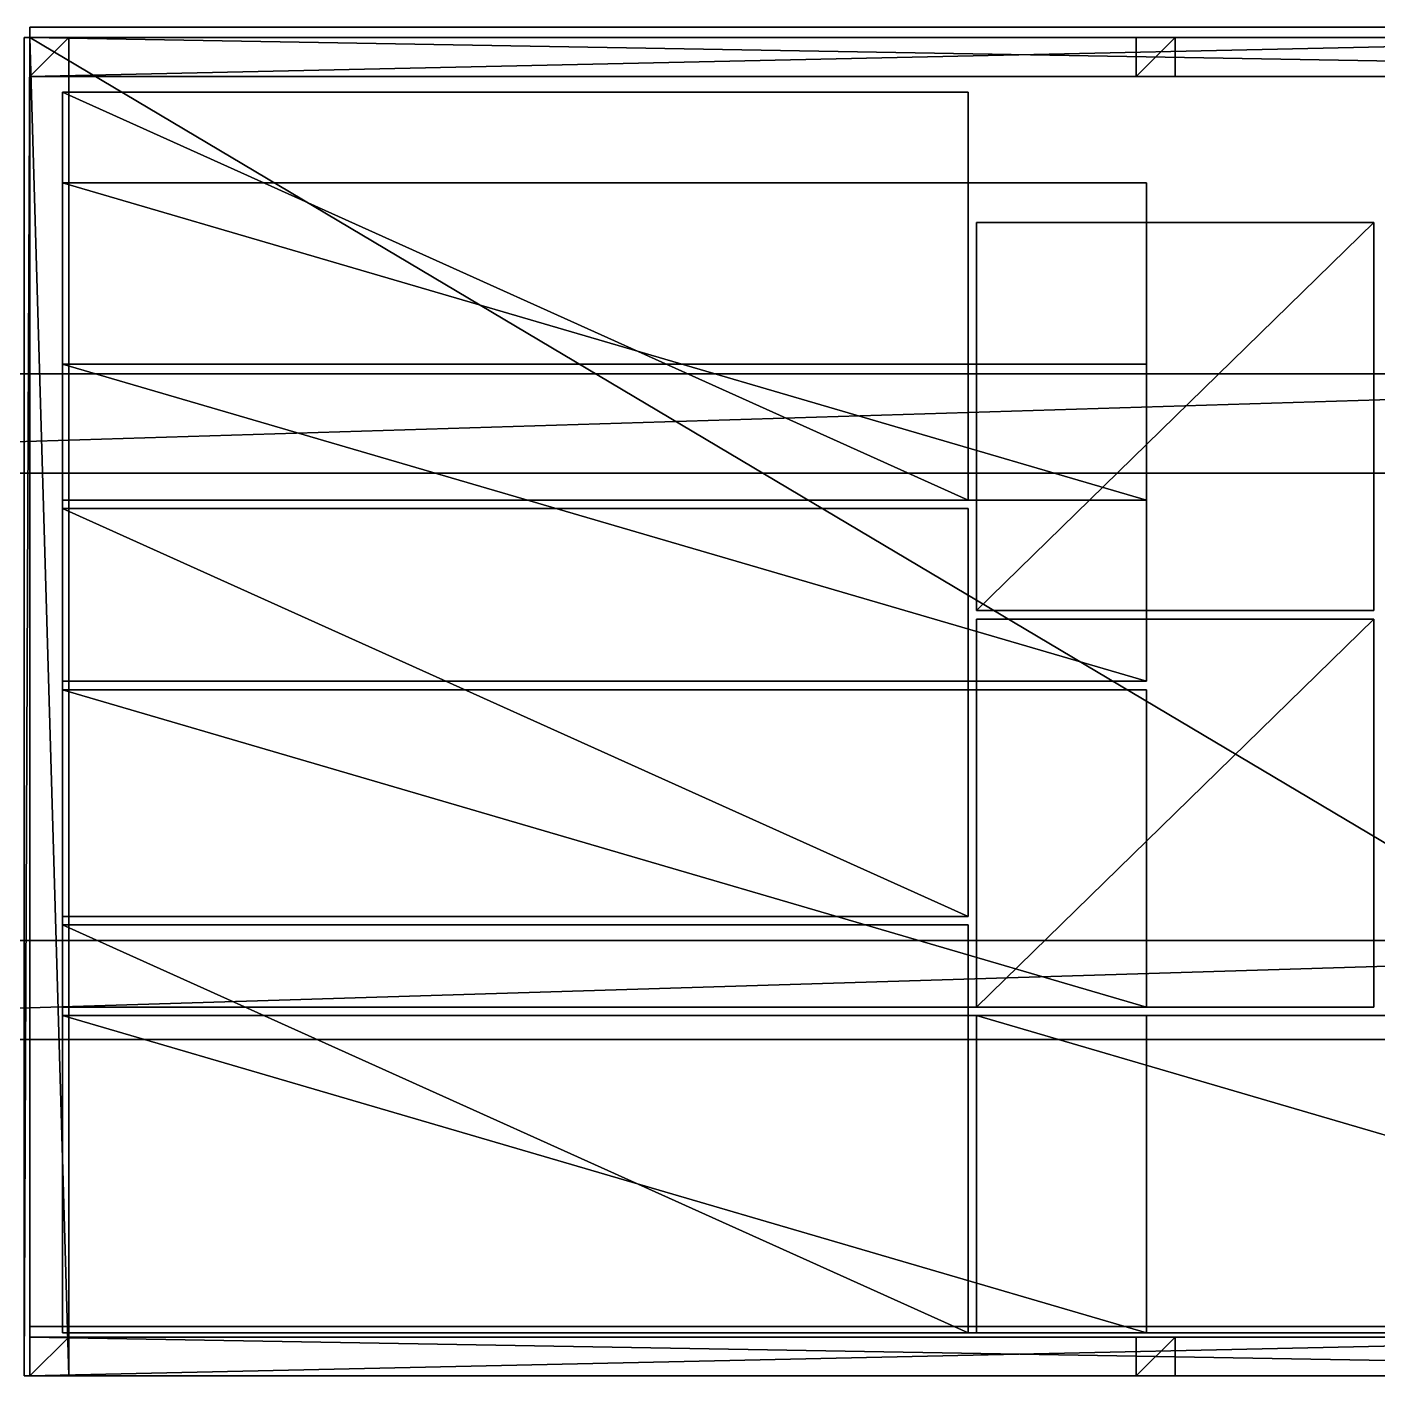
# Model space of a CAD drawing. Header units: millimetres. Extents: x -2048 to 3140, y -951 to 960.
# Drawn here: x -44 to 1864, y -945 to 960 of the extents above; entities that cross this region are included whole.
import ezdxf

# ---------------------------------------------------------------- set-up
doc = ezdxf.new("R2010")
doc.units = ezdxf.units.MM

msp = doc.modelspace()

# ---------------------------------------------------------------- linework, layer by layer
at = {"layer": 'CAD_75LAB'}
for points in [[(-40, 890, 790), (-40, 960, 720), (-40, 890, 720)], [(-40, 890, 790), (-40, 960, 790), (-40, 960, 720)], [(3140, 960, 790), (3140, 960, 720), (-40, 960, 720)], [(3140, 960, 790), (-40, 960, 720), (-40, 960, 790)], [(3140, 960, 720), (-40, 890, 720), (-40, 960, 720)], [(3140, 960, 720), (3140, 890, 720), (-40, 890, 720)], [(3140, 960, 790), (-40, 960, 790), (-40, 890, 790)], [(3140, 960, 790), (-40, 890, 790), (3140, 890, 790)], [(-40, 945, 2610), (-40, 945, 720), (-48, 945, 720)], [(-40, 945, 2610), (-48, 945, 720), (-48, 945, 2610)], [(-40, 945, 720), (-48, -945, 720), (-48, 945, 720)], [(-40, 945, 720), (-40, -945, 720), (-48, -945, 720)], [(-40, 945, 2610), (-48, 945, 2610), (-48, -945, 2610)], [(-40, 945, 2610), (-48, -945, 2610), (-40, -945, 2610)], [(-40, -945, 720), (-40, 945, 630), (-40, -945, 630)], [(-40, -945, 720), (-40, 945, 720), (-40, 945, 630)], [(3140, 945, 630), (-40, 945, 630), (-40, 945, 720)], [(3140, 945, 720), (3140, 945, 630), (-40, 945, 720)], [(3140, -945, 630), (-40, -945, 630), (-40, 945, 630)], [(3140, 945, 630), (3140, -945, 630), (-40, 945, 630)], [(3140, -945, 720), (-40, 945, 720), (-40, -945, 720)], [(3140, 945, 720), (-40, 945, 720), (3140, -945, 720)], [(-40, 945, 2610), (-40, 945, 720), (-40, 890, 720)], [(-40, 890, 2610), (-40, 945, 2610), (-40, 890, 720)], [(-40, 945, 2610), (15, 945, 720), (-40, 945, 720)], [(15, 945, 2610), (15, 945, 720), (-40, 945, 2610)], [(15, 945, 720), (-40, 890, 720), (-40, 945, 720)], [(15, 945, 720), (15, 890, 720), (-40, 890, 720)], [(15, 945, 2610), (-40, 945, 2610), (-40, 890, 2610)], [(15, 945, 2610), (-40, 890, 2610), (15, 890, 2610)], [(-40, 890, 2665), (-40, 945, 2610), (-40, 890, 2610)], [(-40, 890, 2665), (-40, 945, 2665), (-40, 945, 2610)], [(3140, 945, 2610), (-40, 945, 2610), (-40, 945, 2665)], [(3140, 945, 2665), (3140, 945, 2610), (-40, 945, 2665)], [(3140, 890, 2610), (-40, 890, 2610), (-40, 945, 2610)], [(3140, 945, 2610), (3140, 890, 2610), (-40, 945, 2610)], [(3140, 890, 2665), (-40, 945, 2665), (-40, 890, 2665)], [(3140, 945, 2665), (-40, 945, 2665), (3140, 890, 2665)], [(-40, -945, 2610), (-40, 945, 2665), (-40, 945, 2610)], [(-40, -945, 2665), (-40, 945, 2665), (-40, -945, 2610)], [(15, 945, 2665), (15, 945, 2610), (-40, 945, 2610)], [(15, 945, 2665), (-40, 945, 2610), (-40, 945, 2665)], [(-40, 945, 2610), (15, -945, 2610), (-40, -945, 2610)], [(15, 945, 2610), (15, -945, 2610), (-40, 945, 2610)], [(-40, 945, 2665), (-40, -945, 2665), (15, -945, 2665)], [(15, 945, 2665), (-40, 945, 2665), (15, -945, 2665)], [(-40, -945, 2610), (-40, -945, 720), (-40, 945, 720)], [(-40, -945, 2610), (-40, 945, 720), (-40, 945, 2610)], [(15, 945, 2610), (15, 890, 720), (15, 945, 720)], [(15, 890, 2610), (15, 890, 720), (15, 945, 2610)], [(15, -945, 2610), (15, 945, 2610), (15, 945, 2665)], [(15, -945, 2665), (15, -945, 2610), (15, 945, 2665)], [(1522.5, 945, 2610), (1522.5, 945, 720), (1522.5, 890, 720)], [(1522.5, 890, 2610), (1522.5, 945, 2610), (1522.5, 890, 720)], [(1522.5, 945, 2610), (1577.5, 945, 720), (1522.5, 945, 720)], [(1577.5, 945, 2610), (1577.5, 945, 720), (1522.5, 945, 2610)], [(1577.5, 945, 720), (1522.5, 890, 720), (1522.5, 945, 720)], [(1577.5, 945, 720), (1577.5, 890, 720), (1522.5, 890, 720)], [(1577.5, 945, 2610), (1522.5, 945, 2610), (1522.5, 890, 2610)], [(1577.5, 945, 2610), (1522.5, 890, 2610), (1577.5, 890, 2610)], [(1577.5, 945, 2610), (1577.5, 890, 720), (1577.5, 945, 720)], [(1577.5, 890, 2610), (1577.5, 890, 720), (1577.5, 945, 2610)], [(-40, 890, 2610), (-40, 890, 720), (15, 890, 720)], [(15, 890, 2610), (-40, 890, 2610), (15, 890, 720)], [(3140, 890, 2610), (-40, 890, 2665), (-40, 890, 2610)], [(3140, 890, 2665), (-40, 890, 2665), (3140, 890, 2610)], [(3140, 890, 790), (-40, 890, 720), (3140, 890, 720)], [(3140, 890, 790), (-40, 890, 790), (-40, 890, 720)], [(1522.5, 890, 2610), (1522.5, 890, 720), (1577.5, 890, 720)], [(1577.5, 890, 2610), (1522.5, 890, 2610), (1577.5, 890, 720)], [(6, 292, 837), (6, 868, 723), (6, 292, 723)], [(6, 292, 837), (6, 868, 837), (6, 868, 723)], [(1285, 868, 837), (1285, 868, 723), (6, 868, 723)], [(1285, 868, 837), (6, 868, 723), (6, 868, 837)], [(1285, 292, 723), (6, 292, 723), (6, 868, 723)], [(1285, 868, 723), (1285, 292, 723), (6, 868, 723)], [(1285, 292, 837), (6, 868, 837), (6, 292, 837)], [(1285, 868, 837), (6, 868, 837), (1285, 292, 837)], [(6, 292, 957), (6, 868, 843), (6, 292, 843)], [(6, 292, 957), (6, 868, 957), (6, 868, 843)], [(1285, 868, 957), (1285, 868, 843), (6, 868, 843)], [(1285, 868, 957), (6, 868, 843), (6, 868, 957)], [(1285, 292, 843), (6, 292, 843), (6, 868, 843)], [(1285, 868, 843), (1285, 292, 843), (6, 868, 843)], [(1285, 292, 957), (6, 868, 957), (6, 292, 957)], [(1285, 868, 957), (6, 868, 957), (1285, 292, 957)], [(6, 292, 1077), (6, 868, 963), (6, 292, 963)], [(6, 292, 1077), (6, 868, 1077), (6, 868, 963)], [(1285, 868, 1077), (1285, 868, 963), (6, 868, 963)], [(1285, 868, 1077), (6, 868, 963), (6, 868, 1077)], [(1285, 292, 963), (6, 292, 963), (6, 868, 963)], [(1285, 868, 963), (1285, 292, 963), (6, 868, 963)], [(1285, 292, 1077), (6, 868, 1077), (6, 292, 1077)], [(1285, 868, 1077), (6, 868, 1077), (1285, 292, 1077)], [(6, 292, 1197), (6, 868, 1083), (6, 292, 1083)], [(6, 292, 1197), (6, 868, 1197), (6, 868, 1083)], [(1285, 868, 1197), (1285, 868, 1083), (6, 868, 1083)], [(1285, 868, 1197), (6, 868, 1083), (6, 868, 1197)], [(1285, 292, 1083), (6, 292, 1083), (6, 868, 1083)], [(1285, 868, 1083), (1285, 292, 1083), (6, 868, 1083)], [(1285, 292, 1197), (6, 868, 1197), (6, 292, 1197)], [(1285, 868, 1197), (6, 868, 1197), (1285, 292, 1197)], [(6, 292, 1317), (6, 868, 1203), (6, 292, 1203)], [(6, 292, 1317), (6, 868, 1317), (6, 868, 1203)], [(1285, 868, 1317), (1285, 868, 1203), (6, 868, 1203)], [(1285, 868, 1317), (6, 868, 1203), (6, 868, 1317)], [(1285, 292, 1203), (6, 292, 1203), (6, 868, 1203)], [(1285, 868, 1203), (1285, 292, 1203), (6, 868, 1203)], [(1285, 292, 1317), (6, 868, 1317), (6, 292, 1317)], [(1285, 868, 1317), (6, 868, 1317), (1285, 292, 1317)], [(6, 292, 1437), (6, 868, 1323), (6, 292, 1323)], [(6, 292, 1437), (6, 868, 1437), (6, 868, 1323)], [(1285, 868, 1437), (1285, 868, 1323), (6, 868, 1323)], [(1285, 868, 1437), (6, 868, 1323), (6, 868, 1437)], [(1285, 292, 1323), (6, 292, 1323), (6, 868, 1323)], [(1285, 868, 1323), (1285, 292, 1323), (6, 868, 1323)], [(1285, 292, 1437), (6, 868, 1437), (6, 292, 1437)], [(1285, 868, 1437), (6, 868, 1437), (1285, 292, 1437)], [(6, 292, 1557), (6, 868, 1443), (6, 292, 1443)], [(6, 292, 1557), (6, 868, 1557), (6, 868, 1443)], [(1285, 868, 1557), (1285, 868, 1443), (6, 868, 1443)], [(1285, 868, 1557), (6, 868, 1443), (6, 868, 1557)], [(1285, 292, 1443), (6, 292, 1443), (6, 868, 1443)], [(1285, 868, 1443), (1285, 292, 1443), (6, 868, 1443)], [(1285, 292, 1557), (6, 868, 1557), (6, 292, 1557)], [(1285, 868, 1557), (6, 868, 1557), (1285, 292, 1557)], [(1285, 292, 837), (1285, 292, 723), (1285, 868, 723)], [(1285, 292, 837), (1285, 868, 723), (1285, 868, 837)], [(1285, 292, 957), (1285, 292, 843), (1285, 868, 843)], [(1285, 292, 957), (1285, 868, 843), (1285, 868, 957)], [(1285, 292, 1077), (1285, 292, 963), (1285, 868, 963)], [(1285, 292, 1077), (1285, 868, 963), (1285, 868, 1077)], [(1285, 292, 1197), (1285, 292, 1083), (1285, 868, 1083)], [(1285, 292, 1197), (1285, 868, 1083), (1285, 868, 1197)], [(1285, 292, 1317), (1285, 292, 1203), (1285, 868, 1203)], [(1285, 292, 1317), (1285, 868, 1203), (1285, 868, 1317)], [(1285, 292, 1437), (1285, 292, 1323), (1285, 868, 1323)], [(1285, 292, 1437), (1285, 868, 1323), (1285, 868, 1437)], [(1285, 292, 1557), (1285, 292, 1443), (1285, 868, 1443)], [(1285, 292, 1557), (1285, 868, 1443), (1285, 868, 1557)], [(6, 292, 1563), (6, 740, 1677), (6, 740, 1563)], [(6, 292, 1677), (6, 740, 1677), (6, 292, 1563)], [(1537, 740, 1677), (1537, 740, 1563), (6, 740, 1563)], [(1537, 740, 1677), (6, 740, 1563), (6, 740, 1677)], [(1537, 292, 1563), (6, 292, 1563), (6, 740, 1563)], [(1537, 740, 1563), (1537, 292, 1563), (6, 740, 1563)], [(1537, 292, 1677), (6, 740, 1677), (6, 292, 1677)], [(1537, 740, 1677), (6, 740, 1677), (1537, 292, 1677)], [(1537, 292, 1563), (1537, 740, 1563), (1537, 740, 1677)], [(1537, 292, 1677), (1537, 292, 1563), (1537, 740, 1677)], [(1297, 136, 723), (1297, 684, 867), (1297, 684, 723)], [(1297, 136, 867), (1297, 684, 867), (1297, 136, 723)], [(1858, 684, 723), (1297, 684, 723), (1297, 684, 867)], [(1858, 684, 867), (1858, 684, 723), (1297, 684, 867)], [(1858, 684, 723), (1297, 136, 723), (1297, 684, 723)], [(1858, 684, 723), (1858, 136, 723), (1297, 136, 723)], [(1858, 684, 867), (1297, 684, 867), (1297, 136, 867)], [(1858, 684, 867), (1297, 136, 867), (1858, 136, 867)], [(1297, 136, 873), (1297, 684, 1017), (1297, 684, 873)], [(1297, 136, 1017), (1297, 684, 1017), (1297, 136, 873)], [(1858, 684, 873), (1297, 684, 873), (1297, 684, 1017)], [(1858, 684, 1017), (1858, 684, 873), (1297, 684, 1017)], [(1858, 684, 873), (1297, 136, 873), (1297, 684, 873)], [(1858, 684, 873), (1858, 136, 873), (1297, 136, 873)], [(1858, 684, 1017), (1297, 684, 1017), (1297, 136, 1017)], [(1858, 684, 1017), (1297, 136, 1017), (1858, 136, 1017)], [(1297, 136, 1023), (1297, 684, 1167), (1297, 684, 1023)], [(1297, 136, 1167), (1297, 684, 1167), (1297, 136, 1023)], [(1858, 684, 1023), (1297, 684, 1023), (1297, 684, 1167)], [(1858, 684, 1167), (1858, 684, 1023), (1297, 684, 1167)], [(1858, 684, 1023), (1297, 136, 1023), (1297, 684, 1023)], [(1858, 684, 1023), (1858, 136, 1023), (1297, 136, 1023)], [(1858, 684, 1167), (1297, 684, 1167), (1297, 136, 1167)], [(1858, 684, 1167), (1297, 136, 1167), (1858, 136, 1167)], [(1297, 136, 1173), (1297, 684, 1317), (1297, 684, 1173)], [(1297, 136, 1317), (1297, 684, 1317), (1297, 136, 1173)], [(1858, 684, 1173), (1297, 684, 1173), (1297, 684, 1317)], [(1858, 684, 1317), (1858, 684, 1173), (1297, 684, 1317)], [(1858, 684, 1173), (1297, 136, 1173), (1297, 684, 1173)], [(1858, 684, 1173), (1858, 136, 1173), (1297, 136, 1173)], [(1858, 684, 1317), (1297, 684, 1317), (1297, 136, 1317)], [(1858, 684, 1317), (1297, 136, 1317), (1858, 136, 1317)], [(1297, 136, 1323), (1297, 684, 1467), (1297, 684, 1323)], [(1297, 136, 1467), (1297, 684, 1467), (1297, 136, 1323)], [(1858, 684, 1323), (1297, 684, 1323), (1297, 684, 1467)], [(1858, 684, 1467), (1858, 684, 1323), (1297, 684, 1467)], [(1858, 684, 1323), (1297, 136, 1323), (1297, 684, 1323)], [(1858, 684, 1323), (1858, 136, 1323), (1297, 136, 1323)], [(1858, 684, 1467), (1297, 684, 1467), (1297, 136, 1467)], [(1858, 684, 1467), (1297, 136, 1467), (1858, 136, 1467)], [(1858, 136, 723), (1858, 684, 723), (1858, 684, 867)], [(1858, 136, 867), (1858, 136, 723), (1858, 684, 867)], [(1858, 136, 873), (1858, 684, 873), (1858, 684, 1017)], [(1858, 136, 1017), (1858, 136, 873), (1858, 684, 1017)], [(1858, 136, 1023), (1858, 684, 1023), (1858, 684, 1167)], [(1858, 136, 1167), (1858, 136, 1023), (1858, 684, 1167)], [(1858, 136, 1173), (1858, 684, 1173), (1858, 684, 1317)], [(1858, 136, 1317), (1858, 136, 1173), (1858, 684, 1317)], [(1858, 136, 1323), (1858, 684, 1323), (1858, 684, 1467)], [(1858, 136, 1467), (1858, 136, 1323), (1858, 684, 1467)], [(6, 36, 1683), (6, 484, 1797), (6, 484, 1683)], [(6, 36, 1797), (6, 484, 1797), (6, 36, 1683)], [(1537, 484, 1797), (1537, 484, 1683), (6, 484, 1683)], [(1537, 484, 1797), (6, 484, 1683), (6, 484, 1797)], [(1537, 36, 1683), (6, 36, 1683), (6, 484, 1683)], [(1537, 484, 1683), (1537, 36, 1683), (6, 484, 1683)], [(1537, 36, 1797), (6, 484, 1797), (6, 36, 1797)], [(1537, 484, 1797), (6, 484, 1797), (1537, 36, 1797)], [(6, 36, 1803), (6, 484, 1917), (6, 484, 1803)], [(6, 36, 1917), (6, 484, 1917), (6, 36, 1803)], [(1537, 484, 1917), (1537, 484, 1803), (6, 484, 1803)], [(1537, 484, 1917), (6, 484, 1803), (6, 484, 1917)], [(1537, 36, 1803), (6, 36, 1803), (6, 484, 1803)], [(1537, 484, 1803), (1537, 36, 1803), (6, 484, 1803)], [(1537, 36, 1917), (6, 484, 1917), (6, 36, 1917)], [(1537, 484, 1917), (6, 484, 1917), (1537, 36, 1917)], [(6, 36, 1923), (6, 484, 2037), (6, 484, 1923)], [(6, 36, 2037), (6, 484, 2037), (6, 36, 1923)], [(1537, 484, 2037), (1537, 484, 1923), (6, 484, 1923)], [(1537, 484, 2037), (6, 484, 1923), (6, 484, 2037)], [(1537, 36, 1923), (6, 36, 1923), (6, 484, 1923)], [(1537, 484, 1923), (1537, 36, 1923), (6, 484, 1923)], [(1537, 36, 2037), (6, 484, 2037), (6, 36, 2037)], [(1537, 484, 2037), (6, 484, 2037), (1537, 36, 2037)], [(6, 36, 2043), (6, 484, 2157), (6, 484, 2043)], [(6, 36, 2157), (6, 484, 2157), (6, 36, 2043)], [(1537, 484, 2157), (1537, 484, 2043), (6, 484, 2043)], [(1537, 484, 2157), (6, 484, 2043), (6, 484, 2157)], [(1537, 36, 2043), (6, 36, 2043), (6, 484, 2043)], [(1537, 484, 2043), (1537, 36, 2043), (6, 484, 2043)], [(1537, 36, 2157), (6, 484, 2157), (6, 36, 2157)], [(1537, 484, 2157), (6, 484, 2157), (1537, 36, 2157)], [(6, 36, 2163), (6, 484, 2277), (6, 484, 2163)], [(6, 36, 2277), (6, 484, 2277), (6, 36, 2163)], [(1537, 484, 2277), (1537, 484, 2163), (6, 484, 2163)], [(1537, 484, 2277), (6, 484, 2163), (6, 484, 2277)], [(1537, 36, 2163), (6, 36, 2163), (6, 484, 2163)], [(1537, 484, 2163), (1537, 36, 2163), (6, 484, 2163)], [(1537, 36, 2277), (6, 484, 2277), (6, 36, 2277)], [(1537, 484, 2277), (6, 484, 2277), (1537, 36, 2277)], [(6, 36, 2283), (6, 484, 2397), (6, 484, 2283)], [(6, 36, 2397), (6, 484, 2397), (6, 36, 2283)], [(1537, 484, 2397), (1537, 484, 2283), (6, 484, 2283)], [(1537, 484, 2397), (6, 484, 2283), (6, 484, 2397)], [(1537, 36, 2283), (6, 36, 2283), (6, 484, 2283)], [(1537, 484, 2283), (1537, 36, 2283), (6, 484, 2283)], [(1537, 36, 2397), (6, 484, 2397), (6, 36, 2397)], [(1537, 484, 2397), (6, 484, 2397), (1537, 36, 2397)], [(6, 36, 2403), (6, 484, 2517), (6, 484, 2403)], [(6, 36, 2517), (6, 484, 2517), (6, 36, 2403)], [(1537, 484, 2517), (1537, 484, 2403), (6, 484, 2403)], [(1537, 484, 2517), (6, 484, 2403), (6, 484, 2517)], [(1537, 36, 2403), (6, 36, 2403), (6, 484, 2403)], [(1537, 484, 2403), (1537, 36, 2403), (6, 484, 2403)], [(1537, 36, 2517), (6, 484, 2517), (6, 36, 2517)], [(1537, 484, 2517), (6, 484, 2517), (1537, 36, 2517)], [(1537, 36, 1683), (1537, 484, 1683), (1537, 484, 1797)], [(1537, 36, 1797), (1537, 36, 1683), (1537, 484, 1797)], [(1537, 36, 1803), (1537, 484, 1803), (1537, 484, 1917)], [(1537, 36, 1917), (1537, 36, 1803), (1537, 484, 1917)], [(1537, 36, 1923), (1537, 484, 1923), (1537, 484, 2037)], [(1537, 36, 2037), (1537, 36, 1923), (1537, 484, 2037)], [(1537, 36, 2043), (1537, 484, 2043), (1537, 484, 2157)], [(1537, 36, 2157), (1537, 36, 2043), (1537, 484, 2157)], [(1537, 36, 2163), (1537, 484, 2163), (1537, 484, 2277)], [(1537, 36, 2277), (1537, 36, 2163), (1537, 484, 2277)], [(1537, 36, 2283), (1537, 484, 2283), (1537, 484, 2397)], [(1537, 36, 2397), (1537, 36, 2283), (1537, 484, 2397)], [(1537, 36, 2403), (1537, 484, 2403), (1537, 484, 2517)], [(1537, 36, 2517), (1537, 36, 2403), (1537, 484, 2517)], [(3060, 470, 380), (-1500, 470, 380), (-1500, 470, 630)], [(3060, 470, 630), (3060, 470, 380), (-1500, 470, 630)], [(3060, 470, 380), (-1500, 330, 380), (-1500, 470, 380)], [(3060, 470, 380), (3060, 330, 380), (-1500, 330, 380)], [(3060, 470, 630), (-1500, 470, 630), (-1500, 330, 630)], [(3060, 470, 630), (-1500, 330, 630), (3060, 330, 630)], [(3060, 330, 380), (-1500, 330, 630), (-1500, 330, 380)], [(3060, 330, 630), (-1500, 330, 630), (3060, 330, 380)], [(1285, 292, 837), (6, 292, 723), (1285, 292, 723)], [(1285, 292, 837), (6, 292, 837), (6, 292, 723)], [(1285, 292, 957), (6, 292, 843), (1285, 292, 843)], [(1285, 292, 957), (6, 292, 957), (6, 292, 843)], [(1285, 292, 1077), (6, 292, 963), (1285, 292, 963)], [(1285, 292, 1077), (6, 292, 1077), (6, 292, 963)], [(1285, 292, 1197), (6, 292, 1083), (1285, 292, 1083)], [(1285, 292, 1197), (6, 292, 1197), (6, 292, 1083)], [(1285, 292, 1317), (6, 292, 1203), (1285, 292, 1203)], [(1285, 292, 1317), (6, 292, 1317), (6, 292, 1203)], [(1285, 292, 1437), (6, 292, 1323), (1285, 292, 1323)], [(1285, 292, 1437), (6, 292, 1437), (6, 292, 1323)], [(1285, 292, 1557), (6, 292, 1443), (1285, 292, 1443)], [(1285, 292, 1557), (6, 292, 1557), (6, 292, 1443)], [(1537, 292, 1677), (6, 292, 1563), (1537, 292, 1563)], [(1537, 292, 1677), (6, 292, 1677), (6, 292, 1563)], [(6, -296, 837), (6, 280, 723), (6, -296, 723)], [(6, -296, 837), (6, 280, 837), (6, 280, 723)], [(1285, 280, 837), (1285, 280, 723), (6, 280, 723)], [(1285, 280, 837), (6, 280, 723), (6, 280, 837)], [(1285, -296, 723), (6, -296, 723), (6, 280, 723)], [(1285, 280, 723), (1285, -296, 723), (6, 280, 723)], [(1285, -296, 837), (6, 280, 837), (6, -296, 837)], [(1285, 280, 837), (6, 280, 837), (1285, -296, 837)], [(6, -296, 957), (6, 280, 843), (6, -296, 843)], [(6, -296, 957), (6, 280, 957), (6, 280, 843)], [(1285, 280, 957), (1285, 280, 843), (6, 280, 843)], [(1285, 280, 957), (6, 280, 843), (6, 280, 957)], [(1285, -296, 843), (6, -296, 843), (6, 280, 843)], [(1285, 280, 843), (1285, -296, 843), (6, 280, 843)], [(1285, -296, 957), (6, 280, 957), (6, -296, 957)], [(1285, 280, 957), (6, 280, 957), (1285, -296, 957)], [(6, -296, 1077), (6, 280, 963), (6, -296, 963)], [(6, -296, 1077), (6, 280, 1077), (6, 280, 963)], [(1285, 280, 1077), (1285, 280, 963), (6, 280, 963)], [(1285, 280, 1077), (6, 280, 963), (6, 280, 1077)], [(1285, -296, 963), (6, -296, 963), (6, 280, 963)], [(1285, 280, 963), (1285, -296, 963), (6, 280, 963)], [(1285, -296, 1077), (6, 280, 1077), (6, -296, 1077)], [(1285, 280, 1077), (6, 280, 1077), (1285, -296, 1077)], [(6, -296, 1197), (6, 280, 1083), (6, -296, 1083)], [(6, -296, 1197), (6, 280, 1197), (6, 280, 1083)], [(1285, 280, 1197), (1285, 280, 1083), (6, 280, 1083)], [(1285, 280, 1197), (6, 280, 1083), (6, 280, 1197)], [(1285, -296, 1083), (6, -296, 1083), (6, 280, 1083)], [(1285, 280, 1083), (1285, -296, 1083), (6, 280, 1083)], [(1285, -296, 1197), (6, 280, 1197), (6, -296, 1197)], [(1285, 280, 1197), (6, 280, 1197), (1285, -296, 1197)], [(6, -296, 1317), (6, 280, 1203), (6, -296, 1203)], [(6, -296, 1317), (6, 280, 1317), (6, 280, 1203)], [(1285, 280, 1317), (1285, 280, 1203), (6, 280, 1203)], [(1285, 280, 1317), (6, 280, 1203), (6, 280, 1317)], [(1285, -296, 1203), (6, -296, 1203), (6, 280, 1203)], [(1285, 280, 1203), (1285, -296, 1203), (6, 280, 1203)], [(1285, -296, 1317), (6, 280, 1317), (6, -296, 1317)], [(1285, 280, 1317), (6, 280, 1317), (1285, -296, 1317)], [(6, -296, 1437), (6, 280, 1323), (6, -296, 1323)], [(6, -296, 1437), (6, 280, 1437), (6, 280, 1323)], [(1285, 280, 1437), (1285, 280, 1323), (6, 280, 1323)], [(1285, 280, 1437), (6, 280, 1323), (6, 280, 1437)], [(1285, -296, 1323), (6, -296, 1323), (6, 280, 1323)], [(1285, 280, 1323), (1285, -296, 1323), (6, 280, 1323)], [(1285, -296, 1437), (6, 280, 1437), (6, -296, 1437)], [(1285, 280, 1437), (6, 280, 1437), (1285, -296, 1437)], [(6, -296, 1557), (6, 280, 1443), (6, -296, 1443)], [(6, -296, 1557), (6, 280, 1557), (6, 280, 1443)], [(1285, 280, 1557), (1285, 280, 1443), (6, 280, 1443)], [(1285, 280, 1557), (6, 280, 1443), (6, 280, 1557)], [(1285, -296, 1443), (6, -296, 1443), (6, 280, 1443)], [(1285, 280, 1443), (1285, -296, 1443), (6, 280, 1443)], [(1285, -296, 1557), (6, 280, 1557), (6, -296, 1557)], [(1285, 280, 1557), (6, 280, 1557), (1285, -296, 1557)], [(6, -296, 1677), (6, 280, 1563), (6, -296, 1563)], [(6, -296, 1677), (6, 280, 1677), (6, 280, 1563)], [(1285, 280, 1677), (1285, 280, 1563), (6, 280, 1563)], [(1285, 280, 1677), (6, 280, 1563), (6, 280, 1677)], [(1285, -296, 1563), (6, -296, 1563), (6, 280, 1563)], [(1285, 280, 1563), (1285, -296, 1563), (6, 280, 1563)], [(1285, -296, 1677), (6, 280, 1677), (6, -296, 1677)], [(1285, 280, 1677), (6, 280, 1677), (1285, -296, 1677)], [(1285, -296, 837), (1285, -296, 723), (1285, 280, 723)], [(1285, -296, 837), (1285, 280, 723), (1285, 280, 837)], [(1285, -296, 957), (1285, -296, 843), (1285, 280, 843)], [(1285, -296, 957), (1285, 280, 843), (1285, 280, 957)], [(1285, -296, 1077), (1285, -296, 963), (1285, 280, 963)], [(1285, -296, 1077), (1285, 280, 963), (1285, 280, 1077)], [(1285, -296, 1197), (1285, -296, 1083), (1285, 280, 1083)], [(1285, -296, 1197), (1285, 280, 1083), (1285, 280, 1197)], [(1285, -296, 1317), (1285, -296, 1203), (1285, 280, 1203)], [(1285, -296, 1317), (1285, 280, 1203), (1285, 280, 1317)], [(1285, -296, 1437), (1285, -296, 1323), (1285, 280, 1323)], [(1285, -296, 1437), (1285, 280, 1323), (1285, 280, 1437)], [(1285, -296, 1557), (1285, -296, 1443), (1285, 280, 1443)], [(1285, -296, 1557), (1285, 280, 1443), (1285, 280, 1557)], [(1285, -296, 1677), (1285, -296, 1563), (1285, 280, 1563)], [(1285, -296, 1677), (1285, 280, 1563), (1285, 280, 1677)], [(1858, 136, 723), (1297, 136, 867), (1297, 136, 723)], [(1858, 136, 867), (1297, 136, 867), (1858, 136, 723)], [(1858, 136, 873), (1297, 136, 1017), (1297, 136, 873)], [(1858, 136, 1017), (1297, 136, 1017), (1858, 136, 873)], [(1858, 136, 1023), (1297, 136, 1167), (1297, 136, 1023)], [(1858, 136, 1167), (1297, 136, 1167), (1858, 136, 1023)], [(1858, 136, 1173), (1297, 136, 1317), (1297, 136, 1173)], [(1858, 136, 1317), (1297, 136, 1317), (1858, 136, 1173)], [(1858, 136, 1323), (1297, 136, 1467), (1297, 136, 1323)], [(1858, 136, 1467), (1297, 136, 1467), (1858, 136, 1323)], [(1297, -424, 723), (1297, 124, 867), (1297, 124, 723)], [(1297, -424, 867), (1297, 124, 867), (1297, -424, 723)], [(1858, 124, 723), (1297, 124, 723), (1297, 124, 867)], [(1858, 124, 867), (1858, 124, 723), (1297, 124, 867)], [(1858, 124, 723), (1297, -424, 723), (1297, 124, 723)], [(1858, 124, 723), (1858, -424, 723), (1297, -424, 723)], [(1858, 124, 867), (1297, 124, 867), (1297, -424, 867)], [(1858, 124, 867), (1297, -424, 867), (1858, -424, 867)], [(1297, -424, 873), (1297, 124, 1017), (1297, 124, 873)], [(1297, -424, 1017), (1297, 124, 1017), (1297, -424, 873)], [(1858, 124, 873), (1297, 124, 873), (1297, 124, 1017)], [(1858, 124, 1017), (1858, 124, 873), (1297, 124, 1017)], [(1858, 124, 873), (1297, -424, 873), (1297, 124, 873)], [(1858, 124, 873), (1858, -424, 873), (1297, -424, 873)], [(1858, 124, 1017), (1297, 124, 1017), (1297, -424, 1017)], [(1858, 124, 1017), (1297, -424, 1017), (1858, -424, 1017)], [(1297, -424, 1023), (1297, 124, 1167), (1297, 124, 1023)], [(1297, -424, 1167), (1297, 124, 1167), (1297, -424, 1023)], [(1858, 124, 1023), (1297, 124, 1023), (1297, 124, 1167)], [(1858, 124, 1167), (1858, 124, 1023), (1297, 124, 1167)], [(1858, 124, 1023), (1297, -424, 1023), (1297, 124, 1023)], [(1858, 124, 1023), (1858, -424, 1023), (1297, -424, 1023)], [(1858, 124, 1167), (1297, 124, 1167), (1297, -424, 1167)], [(1858, 124, 1167), (1297, -424, 1167), (1858, -424, 1167)], [(1297, -424, 1173), (1297, 124, 1317), (1297, 124, 1173)], [(1297, -424, 1317), (1297, 124, 1317), (1297, -424, 1173)], [(1858, 124, 1173), (1297, 124, 1173), (1297, 124, 1317)], [(1858, 124, 1317), (1858, 124, 1173), (1297, 124, 1317)], [(1858, 124, 1173), (1297, -424, 1173), (1297, 124, 1173)], [(1858, 124, 1173), (1858, -424, 1173), (1297, -424, 1173)], [(1858, 124, 1317), (1297, 124, 1317), (1297, -424, 1317)], [(1858, 124, 1317), (1297, -424, 1317), (1858, -424, 1317)], [(1297, -424, 1323), (1297, 124, 1467), (1297, 124, 1323)], [(1297, -424, 1467), (1297, 124, 1467), (1297, -424, 1323)], [(1858, 124, 1323), (1297, 124, 1323), (1297, 124, 1467)], [(1858, 124, 1467), (1858, 124, 1323), (1297, 124, 1467)], [(1858, 124, 1323), (1297, -424, 1323), (1297, 124, 1323)], [(1858, 124, 1323), (1858, -424, 1323), (1297, -424, 1323)], [(1858, 124, 1467), (1297, 124, 1467), (1297, -424, 1467)], [(1858, 124, 1467), (1297, -424, 1467), (1858, -424, 1467)], [(1297, -424, 1473), (1297, 124, 1617), (1297, 124, 1473)], [(1297, -424, 1617), (1297, 124, 1617), (1297, -424, 1473)], [(1858, 124, 1473), (1297, 124, 1473), (1297, 124, 1617)], [(1858, 124, 1617), (1858, 124, 1473), (1297, 124, 1617)], [(1858, 124, 1473), (1297, -424, 1473), (1297, 124, 1473)], [(1858, 124, 1473), (1858, -424, 1473), (1297, -424, 1473)], [(1858, 124, 1617), (1297, 124, 1617), (1297, -424, 1617)], [(1858, 124, 1617), (1297, -424, 1617), (1858, -424, 1617)], [(1858, -424, 723), (1858, 124, 723), (1858, 124, 867)], [(1858, -424, 867), (1858, -424, 723), (1858, 124, 867)], [(1858, -424, 873), (1858, 124, 873), (1858, 124, 1017)], [(1858, -424, 1017), (1858, -424, 873), (1858, 124, 1017)], [(1858, -424, 1023), (1858, 124, 1023), (1858, 124, 1167)], [(1858, -424, 1167), (1858, -424, 1023), (1858, 124, 1167)], [(1858, -424, 1173), (1858, 124, 1173), (1858, 124, 1317)], [(1858, -424, 1317), (1858, -424, 1173), (1858, 124, 1317)], [(1858, -424, 1323), (1858, 124, 1323), (1858, 124, 1467)], [(1858, -424, 1467), (1858, -424, 1323), (1858, 124, 1467)], [(1858, -424, 1473), (1858, 124, 1473), (1858, 124, 1617)], [(1858, -424, 1617), (1858, -424, 1473), (1858, 124, 1617)], [(1537, 36, 1797), (6, 36, 1683), (1537, 36, 1683)], [(1537, 36, 1797), (6, 36, 1797), (6, 36, 1683)], [(1537, 36, 1917), (6, 36, 1803), (1537, 36, 1803)], [(1537, 36, 1917), (6, 36, 1917), (6, 36, 1803)], [(1537, 36, 2037), (6, 36, 1923), (1537, 36, 1923)], [(1537, 36, 2037), (6, 36, 2037), (6, 36, 1923)], [(1537, 36, 2157), (6, 36, 2043), (1537, 36, 2043)], [(1537, 36, 2157), (6, 36, 2157), (6, 36, 2043)], [(1537, 36, 2277), (6, 36, 2163), (1537, 36, 2163)], [(1537, 36, 2277), (6, 36, 2277), (6, 36, 2163)], [(1537, 36, 2397), (6, 36, 2283), (1537, 36, 2283)], [(1537, 36, 2397), (6, 36, 2397), (6, 36, 2283)], [(1537, 36, 2517), (6, 36, 2403), (1537, 36, 2403)], [(1537, 36, 2517), (6, 36, 2517), (6, 36, 2403)], [(6, -424, 1683), (6, 24, 1797), (6, 24, 1683)], [(6, -424, 1797), (6, 24, 1797), (6, -424, 1683)], [(1537, 24, 1797), (1537, 24, 1683), (6, 24, 1683)], [(1537, 24, 1797), (6, 24, 1683), (6, 24, 1797)], [(1537, -424, 1683), (6, -424, 1683), (6, 24, 1683)], [(1537, 24, 1683), (1537, -424, 1683), (6, 24, 1683)], [(1537, -424, 1797), (6, 24, 1797), (6, -424, 1797)], [(1537, 24, 1797), (6, 24, 1797), (1537, -424, 1797)], [(6, -424, 1803), (6, 24, 1917), (6, 24, 1803)], [(6, -424, 1917), (6, 24, 1917), (6, -424, 1803)], [(1537, 24, 1917), (1537, 24, 1803), (6, 24, 1803)], [(1537, 24, 1917), (6, 24, 1803), (6, 24, 1917)], [(1537, -424, 1803), (6, -424, 1803), (6, 24, 1803)], [(1537, 24, 1803), (1537, -424, 1803), (6, 24, 1803)], [(1537, -424, 1917), (6, 24, 1917), (6, -424, 1917)], [(1537, 24, 1917), (6, 24, 1917), (1537, -424, 1917)], [(6, -424, 1923), (6, 24, 2037), (6, 24, 1923)], [(6, -424, 2037), (6, 24, 2037), (6, -424, 1923)], [(1537, 24, 2037), (1537, 24, 1923), (6, 24, 1923)], [(1537, 24, 2037), (6, 24, 1923), (6, 24, 2037)], [(1537, -424, 1923), (6, -424, 1923), (6, 24, 1923)], [(1537, 24, 1923), (1537, -424, 1923), (6, 24, 1923)], [(1537, -424, 2037), (6, 24, 2037), (6, -424, 2037)], [(1537, 24, 2037), (6, 24, 2037), (1537, -424, 2037)], [(6, -424, 2043), (6, 24, 2157), (6, 24, 2043)], [(6, -424, 2157), (6, 24, 2157), (6, -424, 2043)], [(1537, 24, 2157), (1537, 24, 2043), (6, 24, 2043)], [(1537, 24, 2157), (6, 24, 2043), (6, 24, 2157)], [(1537, -424, 2043), (6, -424, 2043), (6, 24, 2043)], [(1537, 24, 2043), (1537, -424, 2043), (6, 24, 2043)], [(1537, -424, 2157), (6, 24, 2157), (6, -424, 2157)], [(1537, 24, 2157), (6, 24, 2157), (1537, -424, 2157)], [(6, -424, 2163), (6, 24, 2277), (6, 24, 2163)], [(6, -424, 2277), (6, 24, 2277), (6, -424, 2163)], [(1537, 24, 2277), (1537, 24, 2163), (6, 24, 2163)], [(1537, 24, 2277), (6, 24, 2163), (6, 24, 2277)], [(1537, -424, 2163), (6, -424, 2163), (6, 24, 2163)], [(1537, 24, 2163), (1537, -424, 2163), (6, 24, 2163)], [(1537, -424, 2277), (6, 24, 2277), (6, -424, 2277)], [(1537, 24, 2277), (6, 24, 2277), (1537, -424, 2277)], [(6, -424, 2283), (6, 24, 2397), (6, 24, 2283)], [(6, -424, 2397), (6, 24, 2397), (6, -424, 2283)], [(1537, 24, 2397), (1537, 24, 2283), (6, 24, 2283)], [(1537, 24, 2397), (6, 24, 2283), (6, 24, 2397)], [(1537, -424, 2283), (6, -424, 2283), (6, 24, 2283)], [(1537, 24, 2283), (1537, -424, 2283), (6, 24, 2283)], [(1537, -424, 2397), (6, 24, 2397), (6, -424, 2397)], [(1537, 24, 2397), (6, 24, 2397), (1537, -424, 2397)], [(6, -424, 2403), (6, 24, 2517), (6, 24, 2403)], [(6, -424, 2517), (6, 24, 2517), (6, -424, 2403)], [(1537, 24, 2517), (1537, 24, 2403), (6, 24, 2403)], [(1537, 24, 2517), (6, 24, 2403), (6, 24, 2517)], [(1537, -424, 2403), (6, -424, 2403), (6, 24, 2403)], [(1537, 24, 2403), (1537, -424, 2403), (6, 24, 2403)], [(1537, -424, 2517), (6, 24, 2517), (6, -424, 2517)], [(1537, 24, 2517), (6, 24, 2517), (1537, -424, 2517)], [(1537, -424, 1683), (1537, 24, 1683), (1537, 24, 1797)], [(1537, -424, 1797), (1537, -424, 1683), (1537, 24, 1797)], [(1537, -424, 1803), (1537, 24, 1803), (1537, 24, 1917)], [(1537, -424, 1917), (1537, -424, 1803), (1537, 24, 1917)], [(1537, -424, 1923), (1537, 24, 1923), (1537, 24, 2037)], [(1537, -424, 2037), (1537, -424, 1923), (1537, 24, 2037)], [(1537, -424, 2043), (1537, 24, 2043), (1537, 24, 2157)], [(1537, -424, 2157), (1537, -424, 2043), (1537, 24, 2157)], [(1537, -424, 2163), (1537, 24, 2163), (1537, 24, 2277)], [(1537, -424, 2277), (1537, -424, 2163), (1537, 24, 2277)], [(1537, -424, 2283), (1537, 24, 2283), (1537, 24, 2397)], [(1537, -424, 2397), (1537, -424, 2283), (1537, 24, 2397)], [(1537, -424, 2403), (1537, 24, 2403), (1537, 24, 2517)], [(1537, -424, 2517), (1537, -424, 2403), (1537, 24, 2517)], [(1285, -296, 837), (6, -296, 723), (1285, -296, 723)], [(1285, -296, 837), (6, -296, 837), (6, -296, 723)], [(1285, -296, 957), (6, -296, 843), (1285, -296, 843)], [(1285, -296, 957), (6, -296, 957), (6, -296, 843)], [(1285, -296, 1077), (6, -296, 963), (1285, -296, 963)], [(1285, -296, 1077), (6, -296, 1077), (6, -296, 963)], [(1285, -296, 1197), (6, -296, 1083), (1285, -296, 1083)], [(1285, -296, 1197), (6, -296, 1197), (6, -296, 1083)], [(1285, -296, 1317), (6, -296, 1203), (1285, -296, 1203)], [(1285, -296, 1317), (6, -296, 1317), (6, -296, 1203)], [(1285, -296, 1437), (6, -296, 1323), (1285, -296, 1323)], [(1285, -296, 1437), (6, -296, 1437), (6, -296, 1323)], [(1285, -296, 1557), (6, -296, 1443), (1285, -296, 1443)], [(1285, -296, 1557), (6, -296, 1557), (6, -296, 1443)], [(1285, -296, 1677), (6, -296, 1563), (1285, -296, 1563)], [(1285, -296, 1677), (6, -296, 1677), (6, -296, 1563)], [(6, -884, 837), (6, -308, 723), (6, -884, 723)], [(6, -884, 837), (6, -308, 837), (6, -308, 723)], [(1285, -308, 837), (1285, -308, 723), (6, -308, 723)], [(1285, -308, 837), (6, -308, 723), (6, -308, 837)], [(1285, -884, 723), (6, -884, 723), (6, -308, 723)], [(1285, -308, 723), (1285, -884, 723), (6, -308, 723)], [(1285, -884, 837), (6, -308, 837), (6, -884, 837)], [(1285, -308, 837), (6, -308, 837), (1285, -884, 837)], [(6, -884, 957), (6, -308, 843), (6, -884, 843)], [(6, -884, 957), (6, -308, 957), (6, -308, 843)], [(1285, -308, 957), (1285, -308, 843), (6, -308, 843)], [(1285, -308, 957), (6, -308, 843), (6, -308, 957)], [(1285, -884, 843), (6, -884, 843), (6, -308, 843)], [(1285, -308, 843), (1285, -884, 843), (6, -308, 843)], [(1285, -884, 957), (6, -308, 957), (6, -884, 957)], [(1285, -308, 957), (6, -308, 957), (1285, -884, 957)], [(6, -884, 1077), (6, -308, 963), (6, -884, 963)], [(6, -884, 1077), (6, -308, 1077), (6, -308, 963)], [(1285, -308, 1077), (1285, -308, 963), (6, -308, 963)], [(1285, -308, 1077), (6, -308, 963), (6, -308, 1077)], [(1285, -884, 963), (6, -884, 963), (6, -308, 963)], [(1285, -308, 963), (1285, -884, 963), (6, -308, 963)], [(1285, -884, 1077), (6, -308, 1077), (6, -884, 1077)], [(1285, -308, 1077), (6, -308, 1077), (1285, -884, 1077)], [(6, -884, 1197), (6, -308, 1083), (6, -884, 1083)], [(6, -884, 1197), (6, -308, 1197), (6, -308, 1083)], [(1285, -308, 1197), (1285, -308, 1083), (6, -308, 1083)], [(1285, -308, 1197), (6, -308, 1083), (6, -308, 1197)], [(1285, -884, 1083), (6, -884, 1083), (6, -308, 1083)], [(1285, -308, 1083), (1285, -884, 1083), (6, -308, 1083)], [(1285, -884, 1197), (6, -308, 1197), (6, -884, 1197)], [(1285, -308, 1197), (6, -308, 1197), (1285, -884, 1197)], [(6, -884, 1317), (6, -308, 1203), (6, -884, 1203)], [(6, -884, 1317), (6, -308, 1317), (6, -308, 1203)], [(1285, -308, 1317), (1285, -308, 1203), (6, -308, 1203)], [(1285, -308, 1317), (6, -308, 1203), (6, -308, 1317)], [(1285, -884, 1203), (6, -884, 1203), (6, -308, 1203)], [(1285, -308, 1203), (1285, -884, 1203), (6, -308, 1203)], [(1285, -884, 1317), (6, -308, 1317), (6, -884, 1317)], [(1285, -308, 1317), (6, -308, 1317), (1285, -884, 1317)], [(6, -884, 1437), (6, -308, 1323), (6, -884, 1323)], [(6, -884, 1437), (6, -308, 1437), (6, -308, 1323)], [(1285, -308, 1437), (1285, -308, 1323), (6, -308, 1323)], [(1285, -308, 1437), (6, -308, 1323), (6, -308, 1437)], [(1285, -884, 1323), (6, -884, 1323), (6, -308, 1323)], [(1285, -308, 1323), (1285, -884, 1323), (6, -308, 1323)], [(1285, -884, 1437), (6, -308, 1437), (6, -884, 1437)], [(1285, -308, 1437), (6, -308, 1437), (1285, -884, 1437)], [(6, -884, 1557), (6, -308, 1443), (6, -884, 1443)], [(6, -884, 1557), (6, -308, 1557), (6, -308, 1443)], [(1285, -308, 1557), (1285, -308, 1443), (6, -308, 1443)], [(1285, -308, 1557), (6, -308, 1443), (6, -308, 1557)], [(1285, -884, 1443), (6, -884, 1443), (6, -308, 1443)], [(1285, -308, 1443), (1285, -884, 1443), (6, -308, 1443)], [(1285, -884, 1557), (6, -308, 1557), (6, -884, 1557)], [(1285, -308, 1557), (6, -308, 1557), (1285, -884, 1557)], [(6, -884, 1677), (6, -308, 1563), (6, -884, 1563)], [(6, -884, 1677), (6, -308, 1677), (6, -308, 1563)], [(1285, -308, 1677), (1285, -308, 1563), (6, -308, 1563)], [(1285, -308, 1677), (6, -308, 1563), (6, -308, 1677)], [(1285, -884, 1563), (6, -884, 1563), (6, -308, 1563)], [(1285, -308, 1563), (1285, -884, 1563), (6, -308, 1563)], [(1285, -884, 1677), (6, -308, 1677), (6, -884, 1677)], [(1285, -308, 1677), (6, -308, 1677), (1285, -884, 1677)], [(1285, -884, 837), (1285, -884, 723), (1285, -308, 723)], [(1285, -884, 837), (1285, -308, 723), (1285, -308, 837)], [(1285, -884, 957), (1285, -884, 843), (1285, -308, 843)], [(1285, -884, 957), (1285, -308, 843), (1285, -308, 957)], [(1285, -884, 1077), (1285, -884, 963), (1285, -308, 963)], [(1285, -884, 1077), (1285, -308, 963), (1285, -308, 1077)], [(1285, -884, 1197), (1285, -884, 1083), (1285, -308, 1083)], [(1285, -884, 1197), (1285, -308, 1083), (1285, -308, 1197)], [(1285, -884, 1317), (1285, -884, 1203), (1285, -308, 1203)], [(1285, -884, 1317), (1285, -308, 1203), (1285, -308, 1317)], [(1285, -884, 1437), (1285, -884, 1323), (1285, -308, 1323)], [(1285, -884, 1437), (1285, -308, 1323), (1285, -308, 1437)], [(1285, -884, 1557), (1285, -884, 1443), (1285, -308, 1443)], [(1285, -884, 1557), (1285, -308, 1443), (1285, -308, 1557)], [(1285, -884, 1677), (1285, -884, 1563), (1285, -308, 1563)], [(1285, -884, 1677), (1285, -308, 1563), (1285, -308, 1677)], [(3060, -330, 380), (-1500, -330, 380), (-1500, -330, 630)], [(3060, -330, 630), (3060, -330, 380), (-1500, -330, 630)], [(3060, -330, 380), (-1500, -470, 380), (-1500, -330, 380)], [(3060, -330, 380), (3060, -470, 380), (-1500, -470, 380)], [(3060, -330, 630), (-1500, -330, 630), (-1500, -470, 630)], [(3060, -330, 630), (-1500, -470, 630), (3060, -470, 630)], [(1537, -424, 1797), (6, -424, 1683), (1537, -424, 1683)], [(1537, -424, 1797), (6, -424, 1797), (6, -424, 1683)], [(1537, -424, 1917), (6, -424, 1803), (1537, -424, 1803)], [(1537, -424, 1917), (6, -424, 1917), (6, -424, 1803)], [(1537, -424, 2037), (6, -424, 1923), (1537, -424, 1923)], [(1537, -424, 2037), (6, -424, 2037), (6, -424, 1923)], [(1537, -424, 2157), (6, -424, 2043), (1537, -424, 2043)], [(1537, -424, 2157), (6, -424, 2157), (6, -424, 2043)], [(1537, -424, 2277), (6, -424, 2163), (1537, -424, 2163)], [(1537, -424, 2277), (6, -424, 2277), (6, -424, 2163)], [(1537, -424, 2397), (6, -424, 2283), (1537, -424, 2283)], [(1537, -424, 2397), (6, -424, 2397), (6, -424, 2283)], [(1537, -424, 2517), (6, -424, 2403), (1537, -424, 2403)], [(1537, -424, 2517), (6, -424, 2517), (6, -424, 2403)], [(6, -884, 1683), (6, -436, 1797), (6, -436, 1683)], [(6, -884, 1797), (6, -436, 1797), (6, -884, 1683)], [(1537, -436, 1797), (1537, -436, 1683), (6, -436, 1683)], [(1537, -436, 1797), (6, -436, 1683), (6, -436, 1797)], [(1537, -884, 1683), (6, -884, 1683), (6, -436, 1683)], [(1537, -436, 1683), (1537, -884, 1683), (6, -436, 1683)], [(1537, -884, 1797), (6, -436, 1797), (6, -884, 1797)], [(1537, -436, 1797), (6, -436, 1797), (1537, -884, 1797)], [(6, -884, 1803), (6, -436, 1917), (6, -436, 1803)], [(6, -884, 1917), (6, -436, 1917), (6, -884, 1803)], [(1537, -436, 1917), (1537, -436, 1803), (6, -436, 1803)], [(1537, -436, 1917), (6, -436, 1803), (6, -436, 1917)], [(1537, -884, 1803), (6, -884, 1803), (6, -436, 1803)], [(1537, -436, 1803), (1537, -884, 1803), (6, -436, 1803)], [(1537, -884, 1917), (6, -436, 1917), (6, -884, 1917)], [(1537, -436, 1917), (6, -436, 1917), (1537, -884, 1917)], [(6, -884, 1923), (6, -436, 2037), (6, -436, 1923)], [(6, -884, 2037), (6, -436, 2037), (6, -884, 1923)], [(1537, -436, 2037), (1537, -436, 1923), (6, -436, 1923)], [(1537, -436, 2037), (6, -436, 1923), (6, -436, 2037)], [(1537, -884, 1923), (6, -884, 1923), (6, -436, 1923)], [(1537, -436, 1923), (1537, -884, 1923), (6, -436, 1923)], [(1537, -884, 2037), (6, -436, 2037), (6, -884, 2037)], [(1537, -436, 2037), (6, -436, 2037), (1537, -884, 2037)], [(6, -884, 2043), (6, -436, 2157), (6, -436, 2043)], [(6, -884, 2157), (6, -436, 2157), (6, -884, 2043)], [(1537, -436, 2157), (1537, -436, 2043), (6, -436, 2043)], [(1537, -436, 2157), (6, -436, 2043), (6, -436, 2157)], [(1537, -884, 2043), (6, -884, 2043), (6, -436, 2043)], [(1537, -436, 2043), (1537, -884, 2043), (6, -436, 2043)], [(1537, -884, 2157), (6, -436, 2157), (6, -884, 2157)], [(1537, -436, 2157), (6, -436, 2157), (1537, -884, 2157)], [(6, -884, 2163), (6, -436, 2277), (6, -436, 2163)], [(6, -884, 2277), (6, -436, 2277), (6, -884, 2163)], [(1537, -436, 2277), (1537, -436, 2163), (6, -436, 2163)], [(1537, -436, 2277), (6, -436, 2163), (6, -436, 2277)], [(1537, -884, 2163), (6, -884, 2163), (6, -436, 2163)], [(1537, -436, 2163), (1537, -884, 2163), (6, -436, 2163)], [(1537, -884, 2277), (6, -436, 2277), (6, -884, 2277)], [(1537, -436, 2277), (6, -436, 2277), (1537, -884, 2277)], [(6, -884, 2283), (6, -436, 2397), (6, -436, 2283)], [(6, -884, 2397), (6, -436, 2397), (6, -884, 2283)], [(1537, -436, 2397), (1537, -436, 2283), (6, -436, 2283)], [(1537, -436, 2397), (6, -436, 2283), (6, -436, 2397)], [(1537, -884, 2283), (6, -884, 2283), (6, -436, 2283)], [(1537, -436, 2283), (1537, -884, 2283), (6, -436, 2283)], [(1537, -884, 2397), (6, -436, 2397), (6, -884, 2397)], [(1537, -436, 2397), (6, -436, 2397), (1537, -884, 2397)], [(6, -884, 2403), (6, -436, 2517), (6, -436, 2403)], [(6, -884, 2517), (6, -436, 2517), (6, -884, 2403)], [(1537, -436, 2517), (1537, -436, 2403), (6, -436, 2403)], [(1537, -436, 2517), (6, -436, 2403), (6, -436, 2517)], [(1537, -884, 2403), (6, -884, 2403), (6, -436, 2403)], [(1537, -436, 2403), (1537, -884, 2403), (6, -436, 2403)], [(1537, -884, 2517), (6, -436, 2517), (6, -884, 2517)], [(1537, -436, 2517), (6, -436, 2517), (1537, -884, 2517)], [(1858, -424, 723), (1297, -424, 867), (1297, -424, 723)], [(1858, -424, 867), (1297, -424, 867), (1858, -424, 723)], [(1858, -424, 873), (1297, -424, 1017), (1297, -424, 873)], [(1858, -424, 1017), (1297, -424, 1017), (1858, -424, 873)], [(1858, -424, 1023), (1297, -424, 1167), (1297, -424, 1023)], [(1858, -424, 1167), (1297, -424, 1167), (1858, -424, 1023)], [(1858, -424, 1173), (1297, -424, 1317), (1297, -424, 1173)], [(1858, -424, 1317), (1297, -424, 1317), (1858, -424, 1173)], [(1858, -424, 1323), (1297, -424, 1467), (1297, -424, 1323)], [(1858, -424, 1467), (1297, -424, 1467), (1858, -424, 1323)], [(1858, -424, 1473), (1297, -424, 1617), (1297, -424, 1473)], [(1858, -424, 1617), (1297, -424, 1617), (1858, -424, 1473)], [(1297, -884, 723), (1297, -436, 837), (1297, -436, 723)], [(1297, -884, 837), (1297, -436, 837), (1297, -884, 723)], [(2828, -436, 837), (2828, -436, 723), (1297, -436, 723)], [(2828, -436, 837), (1297, -436, 723), (1297, -436, 837)], [(2828, -884, 723), (1297, -884, 723), (1297, -436, 723)], [(2828, -436, 723), (2828, -884, 723), (1297, -436, 723)], [(2828, -884, 837), (1297, -436, 837), (1297, -884, 837)], [(2828, -436, 837), (1297, -436, 837), (2828, -884, 837)], [(1537, -884, 1683), (1537, -436, 1683), (1537, -436, 1797)], [(1537, -884, 1797), (1537, -884, 1683), (1537, -436, 1797)], [(1537, -884, 1803), (1537, -436, 1803), (1537, -436, 1917)], [(1537, -884, 1917), (1537, -884, 1803), (1537, -436, 1917)], [(1537, -884, 1923), (1537, -436, 1923), (1537, -436, 2037)], [(1537, -884, 2037), (1537, -884, 1923), (1537, -436, 2037)], [(1537, -884, 2043), (1537, -436, 2043), (1537, -436, 2157)], [(1537, -884, 2157), (1537, -884, 2043), (1537, -436, 2157)], [(1537, -884, 2163), (1537, -436, 2163), (1537, -436, 2277)], [(1537, -884, 2277), (1537, -884, 2163), (1537, -436, 2277)], [(1537, -884, 2283), (1537, -436, 2283), (1537, -436, 2397)], [(1537, -884, 2397), (1537, -884, 2283), (1537, -436, 2397)], [(1537, -884, 2403), (1537, -436, 2403), (1537, -436, 2517)], [(1537, -884, 2517), (1537, -884, 2403), (1537, -436, 2517)], [(3060, -470, 380), (-1500, -470, 630), (-1500, -470, 380)], [(3060, -470, 630), (-1500, -470, 630), (3060, -470, 380)], [(-40, -945, 790), (-40, -875, 720), (-40, -945, 720)], [(-40, -945, 790), (-40, -875, 790), (-40, -875, 720)], [(3140, -875, 790), (3140, -875, 720), (-40, -875, 720)], [(3140, -875, 790), (-40, -875, 720), (-40, -875, 790)], [(3140, -875, 720), (-40, -945, 720), (-40, -875, 720)], [(3140, -875, 720), (3140, -945, 720), (-40, -945, 720)], [(3140, -875, 790), (-40, -875, 790), (-40, -945, 790)], [(3140, -875, 790), (-40, -945, 790), (3140, -945, 790)], [(-40, -890, 2610), (-40, -890, 720), (-40, -945, 720)], [(-40, -945, 2610), (-40, -890, 2610), (-40, -945, 720)], [(-40, -890, 2610), (15, -890, 720), (-40, -890, 720)], [(15, -890, 2610), (15, -890, 720), (-40, -890, 2610)], [(15, -890, 720), (-40, -945, 720), (-40, -890, 720)], [(15, -890, 720), (15, -945, 720), (-40, -945, 720)], [(15, -890, 2610), (-40, -890, 2610), (-40, -945, 2610)], [(15, -890, 2610), (-40, -945, 2610), (15, -945, 2610)], [(-40, -945, 2665), (-40, -890, 2610), (-40, -945, 2610)], [(-40, -945, 2665), (-40, -890, 2665), (-40, -890, 2610)], [(3140, -890, 2610), (-40, -890, 2610), (-40, -890, 2665)], [(3140, -890, 2665), (3140, -890, 2610), (-40, -890, 2665)], [(3140, -945, 2610), (-40, -945, 2610), (-40, -890, 2610)], [(3140, -890, 2610), (3140, -945, 2610), (-40, -890, 2610)], [(3140, -945, 2665), (-40, -890, 2665), (-40, -945, 2665)], [(3140, -890, 2665), (-40, -890, 2665), (3140, -945, 2665)], [(1285, -884, 837), (6, -884, 723), (1285, -884, 723)], [(1285, -884, 837), (6, -884, 837), (6, -884, 723)], [(1285, -884, 957), (6, -884, 843), (1285, -884, 843)], [(1285, -884, 957), (6, -884, 957), (6, -884, 843)], [(1285, -884, 1077), (6, -884, 963), (1285, -884, 963)], [(1285, -884, 1077), (6, -884, 1077), (6, -884, 963)], [(1285, -884, 1197), (6, -884, 1083), (1285, -884, 1083)], [(1285, -884, 1197), (6, -884, 1197), (6, -884, 1083)], [(1285, -884, 1317), (6, -884, 1203), (1285, -884, 1203)], [(1285, -884, 1317), (6, -884, 1317), (6, -884, 1203)], [(1285, -884, 1437), (6, -884, 1323), (1285, -884, 1323)], [(1285, -884, 1437), (6, -884, 1437), (6, -884, 1323)], [(1285, -884, 1557), (6, -884, 1443), (1285, -884, 1443)], [(1285, -884, 1557), (6, -884, 1557), (6, -884, 1443)], [(1285, -884, 1677), (6, -884, 1563), (1285, -884, 1563)], [(1285, -884, 1677), (6, -884, 1677), (6, -884, 1563)], [(1537, -884, 1797), (6, -884, 1683), (1537, -884, 1683)], [(1537, -884, 1797), (6, -884, 1797), (6, -884, 1683)], [(1537, -884, 1917), (6, -884, 1803), (1537, -884, 1803)], [(1537, -884, 1917), (6, -884, 1917), (6, -884, 1803)], [(1537, -884, 2037), (6, -884, 1923), (1537, -884, 1923)], [(1537, -884, 2037), (6, -884, 2037), (6, -884, 1923)], [(1537, -884, 2157), (6, -884, 2043), (1537, -884, 2043)], [(1537, -884, 2157), (6, -884, 2157), (6, -884, 2043)], [(1537, -884, 2277), (6, -884, 2163), (1537, -884, 2163)], [(1537, -884, 2277), (6, -884, 2277), (6, -884, 2163)], [(1537, -884, 2397), (6, -884, 2283), (1537, -884, 2283)], [(1537, -884, 2397), (6, -884, 2397), (6, -884, 2283)], [(1537, -884, 2517), (6, -884, 2403), (1537, -884, 2403)], [(1537, -884, 2517), (6, -884, 2517), (6, -884, 2403)], [(15, -890, 2610), (15, -945, 720), (15, -890, 720)], [(15, -945, 2610), (15, -945, 720), (15, -890, 2610)], [(2828, -884, 837), (1297, -884, 723), (2828, -884, 723)], [(2828, -884, 837), (1297, -884, 837), (1297, -884, 723)], [(1522.5, -890, 2610), (1522.5, -890, 720), (1522.5, -945, 720)], [(1522.5, -945, 2610), (1522.5, -890, 2610), (1522.5, -945, 720)], [(1522.5, -890, 2610), (1577.5, -890, 720), (1522.5, -890, 720)], [(1577.5, -890, 2610), (1577.5, -890, 720), (1522.5, -890, 2610)], [(1577.5, -890, 720), (1522.5, -945, 720), (1522.5, -890, 720)], [(1577.5, -890, 720), (1577.5, -945, 720), (1522.5, -945, 720)], [(1577.5, -890, 2610), (1522.5, -890, 2610), (1522.5, -945, 2610)], [(1577.5, -890, 2610), (1522.5, -945, 2610), (1577.5, -945, 2610)], [(1577.5, -890, 2610), (1577.5, -945, 720), (1577.5, -890, 720)], [(1577.5, -945, 2610), (1577.5, -945, 720), (1577.5, -890, 2610)], [(-40, -945, 2610), (-48, -945, 720), (-40, -945, 720)], [(-40, -945, 2610), (-48, -945, 2610), (-48, -945, 720)], [(3140, -945, 630), (-40, -945, 720), (-40, -945, 630)], [(3140, -945, 720), (-40, -945, 720), (3140, -945, 630)], [(-40, -945, 2610), (-40, -945, 720), (15, -945, 720)], [(15, -945, 2610), (-40, -945, 2610), (15, -945, 720)], [(3140, -945, 2610), (-40, -945, 2665), (-40, -945, 2610)], [(3140, -945, 2665), (-40, -945, 2665), (3140, -945, 2610)], [(3140, -945, 790), (-40, -945, 720), (3140, -945, 720)], [(3140, -945, 790), (-40, -945, 790), (-40, -945, 720)], [(15, -945, 2665), (-40, -945, 2610), (15, -945, 2610)], [(15, -945, 2665), (-40, -945, 2665), (-40, -945, 2610)], [(1522.5, -945, 2610), (1522.5, -945, 720), (1577.5, -945, 720)], [(1577.5, -945, 2610), (1522.5, -945, 2610), (1577.5, -945, 720)]]:
    msp.add_3dface(points, dxfattribs=at)

doc.saveas('drawing.dxf')
